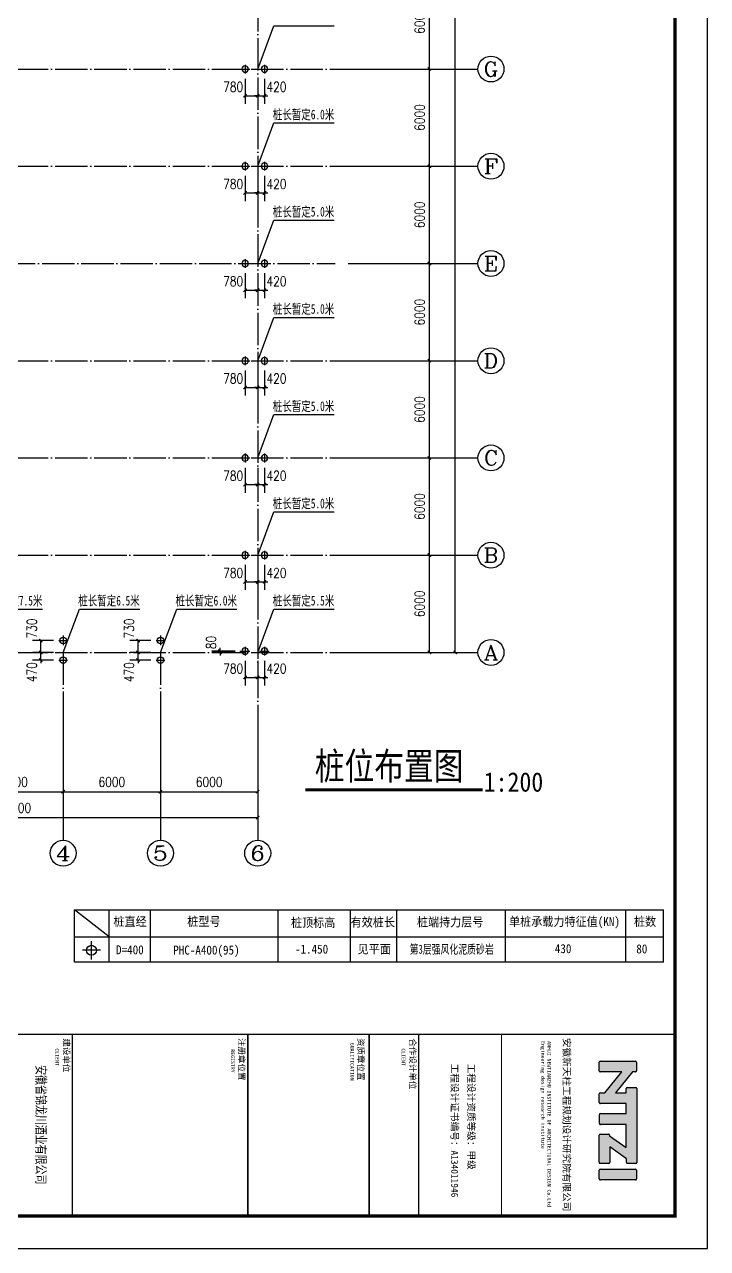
# Model space of a CAD drawing. Extents: x 31695611 to 39053694, y -59225 to 904195.
# Drawn here: x 38358558 to 38400682, y 755595 to 831130 of the extents above; entities that cross this region are included whole.
import ezdxf
from ezdxf.enums import TextEntityAlignment as Align

# ---------------------------------------------------------------- set-up
doc = ezdxf.new("R2010")
doc.units = 0
doc.header["$LTSCALE"] = 1000
doc.header["$MEASUREMENT"] = 0
doc.linetypes.add('ACAD_ISO04W100', pattern=[30.5, 24, -3, 0.5, -3])
doc.linetypes.add('DOTE', pattern=[2.42, 2, -0.2, 0.02, -0.2])
doc.layers.get('0').update_dxf_attribs({"linetype": 'CONTINUOUS'})
doc.layers.get('DEFPOINTS').update_dxf_attribs({"linetype": 'CONTINUOUS'})
for name, color, linetype in [('AXIS', 3, 'CONTINUOUS'), ('AXIS_TEXT', 7, 'CONTINUOUS'), ('DOTE', 1, 'ACAD_ISO04W100'), ('PUB_', 7, 'CONTINUOUS'), ('PUB_DIM', 3, 'CONTINUOUS'), ('PUB_TAB', 7, 'CONTINUOUS'), ('PUB_TEXT', 7, 'CONTINUOUS'), ('PUB_TITLE', 4, 'CONTINUOUS'), ('PUB_WZ', 7, 'CONTINUOUS'), ('中文', 7, 'CONTINUOUS'), ('桩', 6, 'CONTINUOUS')]:
    doc.layers.add(name, color=color, linetype=linetype)
doc.styles.add('-宋体', font='', dxfattribs={"width": 0.8})
doc.styles.add('_TCH_AXIS', font='COMPLEX', dxfattribs={"bigfont": 'GBCBIG'})
doc.styles.add('COMPLEX', font='COMPLEX')
doc.styles.add('DIM_FONT', font='SIMPLEX.shx', dxfattribs={"width": 0.8})
doc.styles.add('STYLE-黑体', font='simhei.ttf')
doc.styles.add('TQ', font='')
doc.styles.get('-宋体').set_extended_font_data('SimSun')
doc.styles.get('TQ').set_extended_font_data('SimSun')
doc.dimstyles.new('DIMN200', dxfattribs={"dimscale": 2, "dimtxt": 300, "dimasz": 100, "dimexe": 250, "dimexo": 300, "dimgap": 150, "dimtad": 1, "dimdec": 0, "dimzin": 0, "dimtxsty": 'DIM_FONT', "dimblk": 'ARCHTICK', "dimcen": 0.09, "dimclrt": 7, "dimazin": 3, "dimtfac": 1, "dimtdec": 0, "dimtix": 1, "dimtmove": 0, "dimatfit": 3, "dimtolj": 1, "dimtzin": 0})

# ---------------------------------------------------------------- blocks, each defined once
blk = doc.blocks.new('TK')
h = blk.add_hatch(color=256)
h.paths.add_polyline_path([(31009895, -54327), (31010541, -54856), (31010541, -54993, 0.414214), (31010573, -55025), (31010836, -55025, 0.414214), (31010868, -54993), (31010868, -54194), (31011182, -54194), (31011182, -54992, 0.414214), (31011214, -55024), (31011484, -55024, 0.414214), (31011516, -54992), (31011516, -54195), (31012229, -54195), (31011867, -54706), (31011845, -54706, 0.414214), (31011813, -54738), (31011813, -55000, 0.414214), (31011845, -55032), (31012685, -55032, 0.414214), (31012717, -55000), (31012717, -54736, 0.414214), (31012685, -54704), (31012205, -54704), (31012579, -54190), (31012686, -54190, 0.414214), (31012718, -54158), (31012718, -53897, 0.414214), (31012686, -53865), (31010407, -53865, 0.414214), (31010375, -53897), (31010375, -54164, 0.414214), (31010407, -54196), (31010538, -54196), (31010538, -54524), (31009893, -53997), (31009893, -53908, 0.41489), (31009861, -53876), (31009593, -53876, 0.414214), (31009561, -53908), (31009561, -54996, 0.414214), (31009593, -55028), (31009863, -55028, 0.414214), (31009895, -54996)])
h.paths.add_polyline_path([(31012899, -54993, 0.414214), (31012931, -55025), (31013198, -55025, 0.414214), (31013230, -54993), (31013230, -53909, 0.414214), (31013198, -53877), (31012931, -53877, 0.414214), (31012899, -53909)])
for p, q in [((31009561, -54996), (31009561, -53908)), ((31009593, -53876), (31009861, -53876)), ((31009893, -53908), (31009893, -53997)), ((31009893, -53997), (31010538, -54524)), ((31010375, -54164), (31010375, -53897)), ((31010407, -53865), (31012686, -53865)), ((31012718, -53897), (31012718, -54158)), ((31012899, -54993), (31012899, -53909)), ((31012931, -53877), (31013198, -53877)), ((31013230, -53909), (31013230, -54993)), ((31010541, -54856), (31009895, -54327)), ((31009895, -54327), (31009895, -54996)), ((31010538, -54196), (31010407, -54196)), ((31010538, -54524), (31010538, -54196)), ((31011182, -54194), (31010868, -54194)), ((31010868, -54194), (31010868, -54993)), ((31011182, -54992), (31011182, -54194)), ((31012229, -54195), (31011516, -54195)), ((31011516, -54195), (31011516, -54992)), ((31011867, -54706), (31012229, -54195)), ((31012579, -54190), (31012205, -54704)), ((31012686, -54190), (31012579, -54190)), ((31011813, -55000), (31011813, -54738)), ((31011845, -54706), (31011867, -54706)), ((31012205, -54704), (31012685, -54704)), ((31012717, -54736), (31012717, -55000)), ((31009863, -55028), (31009593, -55028)), ((31010541, -54993), (31010541, -54856)), ((31010836, -55025), (31010573, -55025)), ((31011484, -55024), (31011214, -55024)), ((31012685, -55032), (31011845, -55032)), ((31013198, -55025), (31012931, -55025))]:
    blk.add_line(p, q)
for centre, start, end in [((31009593, -53908), 90, 180), ((31009861, -53908), 359.8676, 90), ((31010407, -53897), 90, 180), ((31012686, -53897), 0, 90), ((31012931, -53909), 90, 180), ((31013198, -53909), 0, 90), ((31010407, -54164), 180, 270), ((31012686, -54158), 270, 0), ((31011845, -54738), 90, 180), ((31012685, -54736), 0, 90), ((31009593, -54996), 180, 270), ((31009863, -54996), 270, 0), ((31010573, -54993), 180, 270), ((31010836, -54993), 270, 0), ((31011214, -54992), 180, 270), ((31011484, -54992), 270, 0), ((31011845, -55000), 180, 270), ((31012685, -55000), 270, 0), ((31012931, -54993), 180, 270), ((31013198, -54993), 270, 0)]:
    blk.add_arc(centre, 32, start, end)
at = {"layer": 'PUB_TEXT'}
for q in [(31013606, -52688), (31014342, -53218)]:
    blk.add_line((31014342, -52688), q, dxfattribs=at)
at = {"layer": 'PUB_TITLE'}
for p, q in [((31014342, -52688), (31008732, -52688)), ((31008730, -62123), (31014340, -62123))]:
    blk.add_line(p, q, dxfattribs=at)
for points, const_width in [([(31008732, -52688), (31008732, -92688)], 42.5), ([(31008732, -58043), (31014342, -58043)], 25.5), ([(31008732, -60593), (31014342, -60593)], 42.5), ([(31008732, -62123), (31014342, -62123)], 42.5), ([(31008730, -65863), (31014340, -65863)], 42.5), ([(31008732, -71271), (31014342, -71271)], 42.5)]:
    blk.add_lwpolyline(points, dxfattribs=dict(at, const_width=const_width))
at = {"layer": 'PUB_TEXT', "char_height": 212.5, "attachment_point": 1, "style": 'TQ'}
for s, insert in [('安徽新天柱工程规划设计研究院有限公司 ', (31008846, -55925)), ('工程设计资质等级：甲级 ', (31009642, -58869)), ('工程设计证书编号：{\\C0;A134011946} ', (31009642, -59379))]:
    blk.add_mtext(s, dxfattribs=dict(at, insert=insert))
at = {"layer": 'PUB_TEXT', "attachment_point": 1, "style": 'TQ'}
for s, insert, char_height, width in [('ANHUI NEWTIANZHU INSTITUTE OF ARCHITECTURAL DESIGN Co.Ltd\\PEngineering design research institute', (31008945, -56511), 114.75, 5257.35), ('合作设计单位', (31008862, -60683), 187, 1749.26), ('CLIENT', (31009168, -61006), 114.8, 2399.55), ('资质章位置', (31008851, -62285), 187, 2125), ('GUALIFICATION', (31008995, -62587), 114.75, 2680.9), ('注册章位置', (31008851, -65960), 187, 1530), ('REGISTRY', (31009199, -66268), 114.8, 2399.55), ('建设单位', (31008862, -71361), 187, 1111.8), ('CLIENT', (31009168, -71684), 114.8, 2399.55)]:
    blk.add_mtext(s, dxfattribs=dict(at, insert=insert, char_height=char_height, width=width))
blk = doc.blocks.new('ZZ')
at = {"layer": '桩'}
for p, q in [((476740, 125846), (477344, 125846)), ((477053, 125581), (477053, 126117))]:
    blk.add_line(p, q, dxfattribs=at)
blk.add_circle((477053, 125846), 200, dxfattribs=at)
blk = doc.blocks.new('_ARCHTICK')
at = {"color": 0, "linetype": 'BYBLOCK', "const_width": 0.4}
blk.add_lwpolyline([(-0.5, -0.5), (0.5, 0.5)], dxfattribs=at)
blk = doc.blocks.new('*D485')
at = {"layer": 'DEFPOINTS', "color": 0}
for p in [(38372941, 828381), (38373361, 828381), (38373361, 826733)]:
    blk.add_point(p, dxfattribs=at)
at = {"layer": 'PUB_DIM', "color": 0}
for p, q in [((38372941, 827781), (38372941, 826233)), ((38373361, 827781), (38373361, 826233)), ((38372941, 826733), (38372741, 826733)), ((38372941, 826733), (38373361, 826733)), ((38373361, 826733), (38373561, 826733))]:
    blk.add_line(p, q, dxfattribs=at)
at = {"layer": 'PUB_DIM', "color": 0, "xscale": 200, "yscale": 200, "zscale": 200}
for p, rotation in [((38372941, 826733), 6.797020922100216e-05), ((38373361, 826733), 180.0000679702092)]:
    blk.add_blockref('_ARCHTICK', p, dxfattribs=dict(at, rotation=rotation))
at = {"layer": 'PUB_DIM', "color": 7, "insert": (38374101, 827283), "char_height": 600, "attachment_point": 5, "rotation": 0.00007, "style": 'DIM_FONT'}
blk.add_mtext('\\A1;420', dxfattribs=at)
blk = doc.blocks.new('*D486')
at = {"layer": 'DEFPOINTS', "color": 0}
for p in [(38372161, 828381), (38372941, 828381), (38372941, 826733)]:
    blk.add_point(p, dxfattribs=at)
at = {"layer": 'PUB_DIM', "color": 0}
for p, q in [((38372161, 827781), (38372161, 826233)), ((38372941, 827781), (38372941, 826233)), ((38372161, 826733), (38372941, 826733))]:
    blk.add_line(p, q, dxfattribs=at)
at = {"layer": 'PUB_DIM', "color": 0, "xscale": 200, "yscale": 200, "zscale": 200}
for p, rotation in [((38372161, 826733), 180.0000679702012), ((38372941, 826733), 6.797020115589507e-05)]:
    blk.add_blockref('_ARCHTICK', p, dxfattribs=dict(at, rotation=rotation))
at = {"layer": 'PUB_DIM', "color": 7, "insert": (38371421, 827283), "char_height": 600, "attachment_point": 5, "rotation": 0.00007, "style": 'DIM_FONT'}
blk.add_mtext('\\A1;780', dxfattribs=at)
blk = doc.blocks.new('*D489')
at = {"layer": 'DEFPOINTS', "color": 0}
for p in [(38372941, 822381), (38373361, 822381), (38373361, 820733)]:
    blk.add_point(p, dxfattribs=at)
at = {"layer": 'PUB_DIM', "color": 0}
for p, q in [((38372941, 821781), (38372941, 820233)), ((38373361, 821781), (38373361, 820233)), ((38372941, 820733), (38372741, 820733)), ((38372941, 820733), (38373361, 820733)), ((38373361, 820733), (38373561, 820733))]:
    blk.add_line(p, q, dxfattribs=at)
at = {"layer": 'PUB_DIM', "color": 0, "xscale": 200, "yscale": 200, "zscale": 200}
for p, rotation in [((38372941, 820733), 6.797020922100216e-05), ((38373361, 820733), 180.0000679702092)]:
    blk.add_blockref('_ARCHTICK', p, dxfattribs=dict(at, rotation=rotation))
at = {"layer": 'PUB_DIM', "color": 7, "insert": (38374101, 821283), "char_height": 600, "attachment_point": 5, "rotation": 0.00007, "style": 'DIM_FONT'}
blk.add_mtext('\\A1;420', dxfattribs=at)
blk = doc.blocks.new('*D490')
at = {"layer": 'DEFPOINTS', "color": 0}
for p in [(38372161, 822381), (38372941, 822381), (38372941, 820733)]:
    blk.add_point(p, dxfattribs=at)
at = {"layer": 'PUB_DIM', "color": 0}
for p, q in [((38372161, 821781), (38372161, 820233)), ((38372941, 821781), (38372941, 820233)), ((38372161, 820733), (38372941, 820733))]:
    blk.add_line(p, q, dxfattribs=at)
at = {"layer": 'PUB_DIM', "color": 0, "xscale": 200, "yscale": 200, "zscale": 200}
for p, rotation in [((38372161, 820733), 180.0000679702012), ((38372941, 820733), 6.797020115589507e-05)]:
    blk.add_blockref('_ARCHTICK', p, dxfattribs=dict(at, rotation=rotation))
at = {"layer": 'PUB_DIM', "color": 7, "insert": (38371421, 821283), "char_height": 600, "attachment_point": 5, "rotation": 0.00007, "style": 'DIM_FONT'}
blk.add_mtext('\\A1;780', dxfattribs=at)
blk = doc.blocks.new('*D493')
at = {"layer": 'DEFPOINTS', "color": 0}
for p in [(38372941, 816381), (38373361, 816381), (38373361, 814733)]:
    blk.add_point(p, dxfattribs=at)
at = {"layer": 'PUB_DIM', "color": 0}
for p, q in [((38372941, 815781), (38372941, 814233)), ((38373361, 815781), (38373361, 814233)), ((38372941, 814733), (38372741, 814733)), ((38372941, 814733), (38373361, 814733)), ((38373361, 814733), (38373561, 814733))]:
    blk.add_line(p, q, dxfattribs=at)
at = {"layer": 'PUB_DIM', "color": 0, "xscale": 200, "yscale": 200, "zscale": 200}
for p, rotation in [((38372941, 814733), 6.797020922100216e-05), ((38373361, 814733), 180.0000679702092)]:
    blk.add_blockref('_ARCHTICK', p, dxfattribs=dict(at, rotation=rotation))
at = {"layer": 'PUB_DIM', "color": 7, "insert": (38374101, 815283), "char_height": 600, "attachment_point": 5, "rotation": 0.00007, "style": 'DIM_FONT'}
blk.add_mtext('\\A1;420', dxfattribs=at)
blk = doc.blocks.new('*D494')
at = {"layer": 'DEFPOINTS', "color": 0}
for p in [(38372161, 816381), (38372941, 816381), (38372941, 814733)]:
    blk.add_point(p, dxfattribs=at)
at = {"layer": 'PUB_DIM', "color": 0}
for p, q in [((38372161, 815781), (38372161, 814233)), ((38372941, 815781), (38372941, 814233)), ((38372161, 814733), (38372941, 814733))]:
    blk.add_line(p, q, dxfattribs=at)
at = {"layer": 'PUB_DIM', "color": 0, "xscale": 200, "yscale": 200, "zscale": 200}
for p, rotation in [((38372161, 814733), 180.0000679702012), ((38372941, 814733), 6.797020115589507e-05)]:
    blk.add_blockref('_ARCHTICK', p, dxfattribs=dict(at, rotation=rotation))
at = {"layer": 'PUB_DIM', "color": 7, "insert": (38371421, 815283), "char_height": 600, "attachment_point": 5, "rotation": 0.00007, "style": 'DIM_FONT'}
blk.add_mtext('\\A1;780', dxfattribs=at)
blk = doc.blocks.new('*D497')
at = {"layer": 'DEFPOINTS', "color": 0}
for p in [(38372941, 810381), (38373361, 810381), (38373361, 808733)]:
    blk.add_point(p, dxfattribs=at)
at = {"layer": 'PUB_DIM', "color": 0}
for p, q in [((38372941, 809781), (38372941, 808233)), ((38373361, 809781), (38373361, 808233)), ((38372941, 808733), (38372741, 808733)), ((38372941, 808733), (38373361, 808733)), ((38373361, 808733), (38373561, 808733))]:
    blk.add_line(p, q, dxfattribs=at)
at = {"layer": 'PUB_DIM', "color": 0, "xscale": 200, "yscale": 200, "zscale": 200}
for p, rotation in [((38372941, 808733), 6.797020922100216e-05), ((38373361, 808733), 180.0000679702092)]:
    blk.add_blockref('_ARCHTICK', p, dxfattribs=dict(at, rotation=rotation))
at = {"layer": 'PUB_DIM', "color": 7, "insert": (38374101, 809283), "char_height": 600, "attachment_point": 5, "rotation": 0.00007, "style": 'DIM_FONT'}
blk.add_mtext('\\A1;420', dxfattribs=at)
blk = doc.blocks.new('*D498')
at = {"layer": 'DEFPOINTS', "color": 0}
for p in [(38372161, 810381), (38372941, 810381), (38372941, 808733)]:
    blk.add_point(p, dxfattribs=at)
at = {"layer": 'PUB_DIM', "color": 0}
for p, q in [((38372161, 809781), (38372161, 808233)), ((38372941, 809781), (38372941, 808233)), ((38372161, 808733), (38372941, 808733))]:
    blk.add_line(p, q, dxfattribs=at)
at = {"layer": 'PUB_DIM', "color": 0, "xscale": 200, "yscale": 200, "zscale": 200}
for p, rotation in [((38372161, 808733), 180.0000679702012), ((38372941, 808733), 6.797020115589507e-05)]:
    blk.add_blockref('_ARCHTICK', p, dxfattribs=dict(at, rotation=rotation))
at = {"layer": 'PUB_DIM', "color": 7, "insert": (38371421, 809283), "char_height": 600, "attachment_point": 5, "rotation": 0.00007, "style": 'DIM_FONT'}
blk.add_mtext('\\A1;780', dxfattribs=at)
blk = doc.blocks.new('*D501')
at = {"layer": 'DEFPOINTS', "color": 0}
for p in [(38372941, 804381), (38373361, 804381), (38373361, 802733)]:
    blk.add_point(p, dxfattribs=at)
at = {"layer": 'PUB_DIM', "color": 0}
for p, q in [((38372941, 803781), (38372941, 802233)), ((38373361, 803781), (38373361, 802233)), ((38372941, 802733), (38372741, 802733)), ((38372941, 802733), (38373361, 802733)), ((38373361, 802733), (38373561, 802733))]:
    blk.add_line(p, q, dxfattribs=at)
at = {"layer": 'PUB_DIM', "color": 0, "xscale": 200, "yscale": 200, "zscale": 200}
for p, rotation in [((38372941, 802733), 6.797020922100216e-05), ((38373361, 802733), 180.0000679702092)]:
    blk.add_blockref('_ARCHTICK', p, dxfattribs=dict(at, rotation=rotation))
at = {"layer": 'PUB_DIM', "color": 7, "insert": (38374101, 803283), "char_height": 600, "attachment_point": 5, "rotation": 0.00007, "style": 'DIM_FONT'}
blk.add_mtext('\\A1;420', dxfattribs=at)
blk = doc.blocks.new('*D502')
at = {"layer": 'DEFPOINTS', "color": 0}
for p in [(38372161, 804381), (38372941, 804381), (38372941, 802733)]:
    blk.add_point(p, dxfattribs=at)
at = {"layer": 'PUB_DIM', "color": 0}
for p, q in [((38372161, 803781), (38372161, 802233)), ((38372941, 803781), (38372941, 802233)), ((38372161, 802733), (38372941, 802733))]:
    blk.add_line(p, q, dxfattribs=at)
at = {"layer": 'PUB_DIM', "color": 0, "xscale": 200, "yscale": 200, "zscale": 200}
for p, rotation in [((38372161, 802733), 180.0000679702012), ((38372941, 802733), 6.797020115589507e-05)]:
    blk.add_blockref('_ARCHTICK', p, dxfattribs=dict(at, rotation=rotation))
at = {"layer": 'PUB_DIM', "color": 7, "insert": (38371421, 803283), "char_height": 600, "attachment_point": 5, "rotation": 0.00007, "style": 'DIM_FONT'}
blk.add_mtext('\\A1;780', dxfattribs=at)
blk = doc.blocks.new('*D505')
at = {"layer": 'DEFPOINTS', "color": 0}
for p in [(38372941, 798381), (38373361, 798381), (38373361, 796733)]:
    blk.add_point(p, dxfattribs=at)
at = {"layer": 'PUB_DIM', "color": 0}
for p, q in [((38372941, 797781), (38372941, 796233)), ((38373361, 797781), (38373361, 796233)), ((38372941, 796733), (38372741, 796733)), ((38372941, 796733), (38373361, 796733)), ((38373361, 796733), (38373561, 796733))]:
    blk.add_line(p, q, dxfattribs=at)
at = {"layer": 'PUB_DIM', "color": 0, "xscale": 200, "yscale": 200, "zscale": 200}
for p, rotation in [((38372941, 796733), 6.797020922100216e-05), ((38373361, 796733), 180.0000679702092)]:
    blk.add_blockref('_ARCHTICK', p, dxfattribs=dict(at, rotation=rotation))
at = {"layer": 'PUB_DIM', "color": 7, "insert": (38374101, 797283), "char_height": 600, "attachment_point": 5, "rotation": 0.00007, "style": 'DIM_FONT'}
blk.add_mtext('\\A1;420', dxfattribs=at)
blk = doc.blocks.new('*D506')
at = {"layer": 'DEFPOINTS', "color": 0}
for p in [(38372161, 798381), (38372941, 798381), (38372941, 796733)]:
    blk.add_point(p, dxfattribs=at)
at = {"layer": 'PUB_DIM', "color": 0}
for p, q in [((38372161, 797781), (38372161, 796233)), ((38372941, 797781), (38372941, 796233)), ((38372161, 796733), (38372941, 796733))]:
    blk.add_line(p, q, dxfattribs=at)
at = {"layer": 'PUB_DIM', "color": 0, "xscale": 200, "yscale": 200, "zscale": 200}
for p, rotation in [((38372161, 796733), 180.0000679702012), ((38372941, 796733), 6.797020115589507e-05)]:
    blk.add_blockref('_ARCHTICK', p, dxfattribs=dict(at, rotation=rotation))
at = {"layer": 'PUB_DIM', "color": 7, "insert": (38371421, 797283), "char_height": 600, "attachment_point": 5, "rotation": 0.00007, "style": 'DIM_FONT'}
blk.add_mtext('\\A1;780', dxfattribs=at)
blk = doc.blocks.new('*D511')
at = {"layer": 'DEFPOINTS', "color": 0}
for p in [(38365561, 792381), (38366941, 792381), (38366941, 791911)]:
    blk.add_point(p, dxfattribs=at)
at = {"layer": 'PUB_DIM', "color": 0}
for p, q in [((38366341, 792381), (38365061, 792381)), ((38365561, 792381), (38365561, 792581)), ((38365561, 791911), (38365561, 792381)), ((38366341, 791911), (38365061, 791911)), ((38365561, 791911), (38365561, 791711))]:
    blk.add_line(p, q, dxfattribs=at)
at = {"layer": 'PUB_DIM', "color": 0, "xscale": 200, "yscale": 200, "zscale": 200}
for p, rotation in [((38365561, 792381), 270), ((38365561, 791911), 90)]:
    blk.add_blockref('_ARCHTICK', p, dxfattribs=dict(at, rotation=rotation))
at = {"layer": 'PUB_DIM', "color": 7, "insert": (38365011, 791171), "char_height": 600, "attachment_point": 5, "rotation": 90, "style": 'DIM_FONT'}
blk.add_mtext('\\A1;470', dxfattribs=at)
blk = doc.blocks.new('*D512')
at = {"layer": 'DEFPOINTS', "color": 0}
for p in [(38365561, 793111), (38366941, 793111), (38366941, 792381)]:
    blk.add_point(p, dxfattribs=at)
at = {"layer": 'PUB_DIM', "color": 0}
for p, q in [((38366341, 793111), (38365061, 793111)), ((38366341, 792381), (38365061, 792381)), ((38365561, 792381), (38365561, 793111))]:
    blk.add_line(p, q, dxfattribs=at)
at = {"layer": 'PUB_DIM', "color": 0, "xscale": 200, "yscale": 200, "zscale": 200}
for p, rotation in [((38365561, 793111), 90), ((38365561, 792381), 270)]:
    blk.add_blockref('_ARCHTICK', p, dxfattribs=dict(at, rotation=rotation))
at = {"layer": 'PUB_DIM', "color": 7, "insert": (38365011, 793851), "char_height": 600, "attachment_point": 5, "rotation": 90, "style": 'DIM_FONT'}
blk.add_mtext('\\A1;730', dxfattribs=at)
blk = doc.blocks.new('*D515')
at = {"layer": 'DEFPOINTS', "color": 0}
for p in [(38359561, 792381), (38360941, 792381), (38360941, 791911)]:
    blk.add_point(p, dxfattribs=at)
at = {"layer": 'PUB_DIM', "color": 0}
for p, q in [((38360341, 792381), (38359061, 792381)), ((38359561, 792381), (38359561, 792581)), ((38359561, 791911), (38359561, 792381)), ((38360341, 791911), (38359061, 791911)), ((38359561, 791911), (38359561, 791711))]:
    blk.add_line(p, q, dxfattribs=at)
at = {"layer": 'PUB_DIM', "color": 0, "xscale": 200, "yscale": 200, "zscale": 200}
for p, rotation in [((38359561, 792381), 270), ((38359561, 791911), 90)]:
    blk.add_blockref('_ARCHTICK', p, dxfattribs=dict(at, rotation=rotation))
at = {"layer": 'PUB_DIM', "color": 7, "insert": (38359011, 791171), "char_height": 600, "attachment_point": 5, "rotation": 90, "style": 'DIM_FONT'}
blk.add_mtext('\\A1;470', dxfattribs=at)
blk = doc.blocks.new('*D516')
at = {"layer": 'DEFPOINTS', "color": 0}
for p in [(38359561, 793111), (38360941, 793111), (38360941, 792381)]:
    blk.add_point(p, dxfattribs=at)
at = {"layer": 'PUB_DIM', "color": 0}
for p, q in [((38360341, 793111), (38359061, 793111)), ((38360341, 792381), (38359061, 792381)), ((38359561, 792381), (38359561, 793111))]:
    blk.add_line(p, q, dxfattribs=at)
at = {"layer": 'PUB_DIM', "color": 0, "xscale": 200, "yscale": 200, "zscale": 200}
for p, rotation in [((38359561, 793111), 90), ((38359561, 792381), 270)]:
    blk.add_blockref('_ARCHTICK', p, dxfattribs=dict(at, rotation=rotation))
at = {"layer": 'PUB_DIM', "color": 7, "insert": (38359011, 793851), "char_height": 600, "attachment_point": 5, "rotation": 90, "style": 'DIM_FONT'}
blk.add_mtext('\\A1;730', dxfattribs=at)
blk = doc.blocks.new('*D529')
at = {"layer": 'DEFPOINTS', "color": 0}
for p in [(38370616, 792461), (38372161, 792461), (38372161, 792381)]:
    blk.add_point(p, dxfattribs=at)
at = {"layer": 'PUB_DIM', "color": 0}
for p, q in [((38371561, 792461), (38370116, 792461)), ((38371561, 792381), (38370116, 792381)), ((38370616, 792461), (38370616, 792661)), ((38370616, 792381), (38370616, 792461)), ((38370616, 792381), (38370616, 792181))]:
    blk.add_line(p, q, dxfattribs=at)
at = {"layer": 'PUB_DIM', "color": 0, "xscale": 200, "yscale": 200, "zscale": 200}
for p, rotation in [((38370616, 792461), 269.9998904596536), ((38370616, 792381), 89.9998904596536)]:
    blk.add_blockref('_ARCHTICK', p, dxfattribs=dict(at, rotation=rotation))
at = {"layer": 'PUB_DIM', "color": 7, "insert": (38370066, 793001), "char_height": 600, "attachment_point": 5, "rotation": 89.99989, "style": 'DIM_FONT'}
blk.add_mtext('\\A1;80', dxfattribs=at)
blk = doc.blocks.new('*D530')
at = {"layer": 'DEFPOINTS', "color": 0}
for p in [(38372941, 792461), (38373361, 792461), (38373361, 790836)]:
    blk.add_point(p, dxfattribs=at)
at = {"layer": 'PUB_DIM', "color": 0}
for p, q in [((38372941, 791861), (38372941, 790336)), ((38373361, 791861), (38373361, 790336)), ((38372941, 790836), (38372741, 790836)), ((38372941, 790836), (38373361, 790836)), ((38373361, 790836), (38373561, 790836))]:
    blk.add_line(p, q, dxfattribs=at)
at = {"layer": 'PUB_DIM', "color": 0, "xscale": 200, "yscale": 200, "zscale": 200}
blk.add_blockref('_ARCHTICK', (38372941, 790836), dxfattribs=at)
at = {"layer": 'PUB_DIM', "color": 0, "xscale": 200, "yscale": 200, "zscale": 200, "rotation": 180}
blk.add_blockref('_ARCHTICK', (38373361, 790836), dxfattribs=at)
at = {"layer": 'PUB_DIM', "color": 7, "insert": (38374101, 791386), "char_height": 600, "attachment_point": 5, "style": 'DIM_FONT'}
blk.add_mtext('\\A1;420', dxfattribs=at)
blk = doc.blocks.new('*D531')
at = {"layer": 'DEFPOINTS', "color": 0}
for p in [(38372161, 792461), (38372941, 792461), (38372941, 790836)]:
    blk.add_point(p, dxfattribs=at)
at = {"layer": 'PUB_DIM', "color": 0}
for p, q in [((38372161, 791861), (38372161, 790336)), ((38372941, 791861), (38372941, 790336)), ((38372161, 790836), (38372941, 790836))]:
    blk.add_line(p, q, dxfattribs=at)
at = {"layer": 'PUB_DIM', "color": 0, "xscale": 200, "yscale": 200, "zscale": 200, "rotation": 180}
blk.add_blockref('_ARCHTICK', (38372161, 790836), dxfattribs=at)
at = {"layer": 'PUB_DIM', "color": 0, "xscale": 200, "yscale": 200, "zscale": 200}
blk.add_blockref('_ARCHTICK', (38372941, 790836), dxfattribs=at)
at = {"layer": 'PUB_DIM', "color": 7, "insert": (38371421, 791386), "char_height": 600, "attachment_point": 5, "style": 'DIM_FONT'}
blk.add_mtext('\\A1;780', dxfattribs=at)
blk = doc.blocks.new('*D537')
at = {"layer": 'AXIS', "color": 0}
for p, q in [((38379127, 798381), (38384027, 798381)), ((38383527, 792381), (38383527, 798381)), ((38379127, 792381), (38384027, 792381))]:
    blk.add_line(p, q, dxfattribs=at)
at = {"layer": 'DEFPOINTS', "color": 0}
for p in [(38378527, 798381), (38383527, 798381), (38378527, 792381)]:
    blk.add_point(p, dxfattribs=at)
at = {"layer": 'AXIS', "color": 0, "xscale": 200, "yscale": 200, "zscale": 200}
for p, rotation in [((38383527, 798381), 89.99989046034315), ((38383527, 792381), 269.9998904603431)]:
    blk.add_blockref('_ARCHTICK', p, dxfattribs=dict(at, rotation=rotation))
at = {"layer": 'AXIS', "color": 7, "insert": (38382927, 795381), "char_height": 600, "attachment_point": 5, "rotation": 89.99989, "style": 'DIM_FONT'}
blk.add_mtext('\\A1;6000', dxfattribs=at)
blk = doc.blocks.new('*D538')
at = {"layer": 'AXIS', "color": 0}
for p, q in [((38379127, 804381), (38384027, 804381)), ((38383527, 798381), (38383527, 804381)), ((38379127, 798381), (38384027, 798381))]:
    blk.add_line(p, q, dxfattribs=at)
at = {"layer": 'DEFPOINTS', "color": 0}
for p in [(38378527, 804381), (38383527, 804381), (38378527, 798381)]:
    blk.add_point(p, dxfattribs=at)
at = {"layer": 'AXIS', "color": 0, "xscale": 200, "yscale": 200, "zscale": 200}
for p, rotation in [((38383527, 804381), 89.9998904604143), ((38383527, 798381), 269.9998904604143)]:
    blk.add_blockref('_ARCHTICK', p, dxfattribs=dict(at, rotation=rotation))
at = {"layer": 'AXIS', "color": 7, "insert": (38382927, 801381), "char_height": 600, "attachment_point": 5, "rotation": 89.99989, "style": 'DIM_FONT'}
blk.add_mtext('\\A1;6000', dxfattribs=at)
blk = doc.blocks.new('*D539')
at = {"layer": 'AXIS', "color": 0}
for p, q in [((38379127, 810381), (38384027, 810381)), ((38383527, 804381), (38383527, 810381)), ((38379127, 804381), (38384027, 804381))]:
    blk.add_line(p, q, dxfattribs=at)
at = {"layer": 'DEFPOINTS', "color": 0}
for p in [(38378527, 810381), (38383527, 810381), (38378527, 804381)]:
    blk.add_point(p, dxfattribs=at)
at = {"layer": 'AXIS', "color": 0, "xscale": 200, "yscale": 200, "zscale": 200}
for p, rotation in [((38383527, 810381), 89.99989046034315), ((38383527, 804381), 269.9998904603431)]:
    blk.add_blockref('_ARCHTICK', p, dxfattribs=dict(at, rotation=rotation))
at = {"layer": 'AXIS', "color": 7, "insert": (38382927, 807381), "char_height": 600, "attachment_point": 5, "rotation": 89.99989, "style": 'DIM_FONT'}
blk.add_mtext('\\A1;6000', dxfattribs=at)
blk = doc.blocks.new('*D540')
at = {"layer": 'AXIS', "color": 0}
for p, q in [((38379127, 816381), (38384027, 816381)), ((38383527, 810381), (38383527, 816381)), ((38379127, 810381), (38384027, 810381))]:
    blk.add_line(p, q, dxfattribs=at)
at = {"layer": 'DEFPOINTS', "color": 0}
for p in [(38378527, 816381), (38383527, 816381), (38378527, 810381)]:
    blk.add_point(p, dxfattribs=at)
at = {"layer": 'AXIS', "color": 0, "xscale": 200, "yscale": 200, "zscale": 200}
for p, rotation in [((38383527, 816381), 89.99989046034315), ((38383527, 810381), 269.9998904603431)]:
    blk.add_blockref('_ARCHTICK', p, dxfattribs=dict(at, rotation=rotation))
at = {"layer": 'AXIS', "color": 7, "insert": (38382927, 813381), "char_height": 600, "attachment_point": 5, "rotation": 89.99989, "style": 'DIM_FONT'}
blk.add_mtext('\\A1;6000', dxfattribs=at)
blk = doc.blocks.new('*D541')
at = {"layer": 'AXIS', "color": 0}
for p, q in [((38379127, 822381), (38384027, 822381)), ((38383527, 816381), (38383527, 822381)), ((38379127, 816381), (38384027, 816381))]:
    blk.add_line(p, q, dxfattribs=at)
at = {"layer": 'DEFPOINTS', "color": 0}
for p in [(38378527, 822381), (38383527, 822381), (38378527, 816381)]:
    blk.add_point(p, dxfattribs=at)
at = {"layer": 'AXIS', "color": 0, "xscale": 200, "yscale": 200, "zscale": 200}
for p, rotation in [((38383527, 822381), 89.9998904604143), ((38383527, 816381), 269.9998904604143)]:
    blk.add_blockref('_ARCHTICK', p, dxfattribs=dict(at, rotation=rotation))
at = {"layer": 'AXIS', "color": 7, "insert": (38382927, 819381), "char_height": 600, "attachment_point": 5, "rotation": 89.99989, "style": 'DIM_FONT'}
blk.add_mtext('\\A1;6000', dxfattribs=at)
blk = doc.blocks.new('*D542')
at = {"layer": 'AXIS', "color": 0}
for p, q in [((38379127, 828381), (38384027, 828381)), ((38383527, 822381), (38383527, 828381)), ((38379127, 822381), (38384027, 822381))]:
    blk.add_line(p, q, dxfattribs=at)
at = {"layer": 'DEFPOINTS', "color": 0}
for p in [(38378527, 828381), (38383527, 828381), (38378527, 822381)]:
    blk.add_point(p, dxfattribs=at)
at = {"layer": 'AXIS', "color": 0, "xscale": 200, "yscale": 200, "zscale": 200}
for p, rotation in [((38383527, 828381), 89.99989046034315), ((38383527, 822381), 269.9998904603431)]:
    blk.add_blockref('_ARCHTICK', p, dxfattribs=dict(at, rotation=rotation))
at = {"layer": 'AXIS', "color": 7, "insert": (38382927, 825381), "char_height": 600, "attachment_point": 5, "rotation": 89.99989, "style": 'DIM_FONT'}
blk.add_mtext('\\A1;6000', dxfattribs=at)
blk = doc.blocks.new('*D543')
at = {"layer": 'AXIS', "color": 0}
for p, q in [((38379127, 834381), (38384027, 834381)), ((38383527, 828381), (38383527, 834381)), ((38379127, 828381), (38384027, 828381))]:
    blk.add_line(p, q, dxfattribs=at)
at = {"layer": 'DEFPOINTS', "color": 0}
for p in [(38378527, 834381), (38383527, 834381), (38378527, 828381)]:
    blk.add_point(p, dxfattribs=at)
at = {"layer": 'AXIS', "color": 0, "xscale": 200, "yscale": 200, "zscale": 200}
for p, rotation in [((38383527, 834381), 89.99989046034315), ((38383527, 828381), 269.9998904603431)]:
    blk.add_blockref('_ARCHTICK', p, dxfattribs=dict(at, rotation=rotation))
at = {"layer": 'AXIS', "color": 7, "insert": (38382927, 831381), "char_height": 600, "attachment_point": 5, "rotation": 89.99989, "style": 'DIM_FONT'}
blk.add_mtext('\\A1;6000', dxfattribs=at)
blk = doc.blocks.new('*D552')
at = {"layer": 'AXIS', "color": 0}
for p, q in [((38379127, 882381), (38385627, 882381)), ((38385127, 792381), (38385127, 882381)), ((38379127, 792381), (38385627, 792381))]:
    blk.add_line(p, q, dxfattribs=at)
at = {"layer": 'DEFPOINTS', "color": 0}
for p in [(38378527, 882381), (38385127, 882381), (38378527, 792381)]:
    blk.add_point(p, dxfattribs=at)
at = {"layer": 'AXIS', "color": 0, "xscale": 200, "yscale": 200, "zscale": 200}
for p, rotation in [((38385127, 882381), 89.99989046036686), ((38385127, 792381), 269.9998904603668)]:
    blk.add_blockref('_ARCHTICK', p, dxfattribs=dict(at, rotation=rotation))
at = {"layer": 'AXIS', "color": 7, "insert": (38384527, 837381), "char_height": 600, "attachment_point": 5, "rotation": 89.99989, "style": 'DIM_FONT'}
blk.add_mtext('\\A1;90000', dxfattribs=at)
blk = doc.blocks.new('*D571')
at = {"layer": 'AXIS', "color": 0}
for p, q in [((38354941, 788187), (38354941, 783287)), ((38360941, 788187), (38360941, 783287)), ((38354941, 783787), (38360941, 783787))]:
    blk.add_line(p, q, dxfattribs=at)
at = {"layer": 'DEFPOINTS', "color": 0}
for p in [(38354941, 788787), (38360941, 788787), (38360941, 783787)]:
    blk.add_point(p, dxfattribs=at)
at = {"layer": 'AXIS', "color": 0, "xscale": 200, "yscale": 200, "zscale": 200, "rotation": 180}
blk.add_blockref('_ARCHTICK', (38354941, 783787), dxfattribs=at)
at = {"layer": 'AXIS', "color": 0, "xscale": 200, "yscale": 200, "zscale": 200}
blk.add_blockref('_ARCHTICK', (38360941, 783787), dxfattribs=at)
at = {"layer": 'AXIS', "color": 7, "insert": (38357941, 784387), "char_height": 600, "attachment_point": 5, "style": 'DIM_FONT'}
blk.add_mtext('\\A1;6000', dxfattribs=at)
blk = doc.blocks.new('*D572')
at = {"layer": 'AXIS', "color": 0}
for p, q in [((38360941, 788187), (38360941, 783287)), ((38366941, 788187), (38366941, 783287)), ((38360941, 783787), (38366941, 783787))]:
    blk.add_line(p, q, dxfattribs=at)
at = {"layer": 'DEFPOINTS', "color": 0}
for p in [(38360941, 788787), (38366941, 788787), (38366941, 783787)]:
    blk.add_point(p, dxfattribs=at)
at = {"layer": 'AXIS', "color": 0, "xscale": 200, "yscale": 200, "zscale": 200, "rotation": 180}
blk.add_blockref('_ARCHTICK', (38360941, 783787), dxfattribs=at)
at = {"layer": 'AXIS', "color": 0, "xscale": 200, "yscale": 200, "zscale": 200}
blk.add_blockref('_ARCHTICK', (38366941, 783787), dxfattribs=at)
at = {"layer": 'AXIS', "color": 7, "insert": (38363941, 784387), "char_height": 600, "attachment_point": 5, "style": 'DIM_FONT'}
blk.add_mtext('\\A1;6000', dxfattribs=at)
blk = doc.blocks.new('*D573')
at = {"layer": 'AXIS', "color": 0}
for p, q in [((38366941, 788187), (38366941, 783287)), ((38372941, 788187), (38372941, 783287)), ((38366941, 783787), (38372941, 783787))]:
    blk.add_line(p, q, dxfattribs=at)
at = {"layer": 'DEFPOINTS', "color": 0}
for p in [(38366941, 788787), (38372941, 788787), (38372941, 783787)]:
    blk.add_point(p, dxfattribs=at)
at = {"layer": 'AXIS', "color": 0, "xscale": 200, "yscale": 200, "zscale": 200, "rotation": 180}
blk.add_blockref('_ARCHTICK', (38366941, 783787), dxfattribs=at)
at = {"layer": 'AXIS', "color": 0, "xscale": 200, "yscale": 200, "zscale": 200}
blk.add_blockref('_ARCHTICK', (38372941, 783787), dxfattribs=at)
at = {"layer": 'AXIS', "color": 7, "insert": (38369941, 784387), "char_height": 600, "attachment_point": 5, "style": 'DIM_FONT'}
blk.add_mtext('\\A1;6000', dxfattribs=at)
blk = doc.blocks.new('*D574')
at = {"layer": 'AXIS', "color": 0}
for p, q in [((38342941, 788187), (38342941, 781687)), ((38372941, 788187), (38372941, 781687)), ((38342941, 782187), (38372941, 782187))]:
    blk.add_line(p, q, dxfattribs=at)
at = {"layer": 'DEFPOINTS', "color": 0}
for p in [(38342941, 788787), (38372941, 788787), (38372941, 782187)]:
    blk.add_point(p, dxfattribs=at)
at = {"layer": 'AXIS', "color": 0, "xscale": 200, "yscale": 200, "zscale": 200, "rotation": 180}
blk.add_blockref('_ARCHTICK', (38342941, 782187), dxfattribs=at)
at = {"layer": 'AXIS', "color": 0, "xscale": 200, "yscale": 200, "zscale": 200}
blk.add_blockref('_ARCHTICK', (38372941, 782187), dxfattribs=at)
at = {"layer": 'AXIS', "color": 7, "insert": (38357941, 782787), "char_height": 600, "attachment_point": 5, "style": 'DIM_FONT'}
blk.add_mtext('\\A1;30000', dxfattribs=at)
blk = doc.blocks.new('_AXISO')
blk.add_circle((0, 0), 0.5)
at = {"layer": 'AXIS_TEXT', "style": 'COMPLEX', "width": 1.041667}
blk.add_attdef('A', text='', height=0.56, dxfattribs=at).set_placement((-0.25, -0.28), (0.25, -0.28), align=Align.FIT)

msp = doc.modelspace()

# ---------------------------------------------------------------- linework, layer by layer
for p, q in [((38372940.9, 828380.7), (38373945.8, 831052.2, 0)), ((38373945.8, 831052.2, 0), (38377663.7, 831052.2, 0)), ((38372940.9, 822380.7), (38373945.8, 825052.2, 0)), ((38373945.8, 825052.2, 0), (38377663.7, 825052.2, 0)), ((38372940.9, 816380.7), (38373945.8, 819052.2, 0)), ((38373945.8, 819052.2, 0), (38377663.7, 819052.2, 0)), ((38372940.9, 810380.7), (38373945.8, 813052.2, 0)), ((38373945.8, 813052.2, 0), (38377663.7, 813052.2, 0)), ((38372940.9, 804380.7), (38373945.8, 807052.2, 0)), ((38373945.8, 807052.2, 0), (38377663.7, 807052.2, 0)), ((38372940.9, 798380.7), (38373945.8, 801052.2, 0)), ((38373945.8, 801052.2, 0), (38377663.7, 801052.2, 0)), ((38355945.8, 795052.3, 0), (38359663.7, 795052.3, 0)), ((38360940.9, 792380.7), (38361945.8, 795052.3, 0)), ((38361945.8, 795052.3, 0), (38365663.7, 795052.3, 0)), ((38366940.9, 792380.7), (38367945.8, 795052.3, 0)), ((38367945.8, 795052.3, 0), (38371663.7, 795052.3, 0)), ((38372940.9, 792380.7), (38373945.8, 795052.2, 0)), ((38373945.8, 795052.2, 0), (38377663.7, 795052.2, 0)), ((38363776.8, 774825.2), (38361632.8, 776497.3)), ((38361632.8, 773262.3), (38361632.8, 776497.3)), ((38361632.8, 776497.3), (38397969.2, 776497.3)), ((38363776.8, 773262.3), (38363776.8, 776497.3)), ((38366330.8, 773262.3), (38366330.8, 776497.3)), ((38374208.7, 773262.3), (38374208.7, 776497.3)), ((38378668.6, 773262.3), (38378668.6, 776497.3)), ((38381524.3, 773262.3), (38381524.3, 776497.3)), ((38388230.1, 773262.3), (38388230.1, 776497.3)), ((38395645.1, 773262.3), (38395645.1, 776497.3)), ((38397969.2, 773262.3), (38397969.2, 776497.3)), ((38361632.8, 774825.2), (38397969.2, 774825.2)), ((38397969.2, 773262.3), (38361632.8, 773262.3))]:
    msp.add_line(p, q)
at = {"layer": 'AXIS'}
for p, q in [((38378526.7, 828380.7), (38386526.7, 828380.7)), ((38378526.7, 822380.7), (38386526.7, 822380.7)), ((38378526.7, 816380.7), (38386526.7, 816380.7)), ((38378526.6, 810380.7), (38386526.6, 810380.7)), ((38378526.6, 804380.7), (38386526.6, 804380.7)), ((38378526.6, 798380.7), (38386526.6, 798380.7)), ((38378526.6, 792380.7), (38386526.6, 792380.7)), ((38360940.9, 788786.8), (38360940.9, 780786.8)), ((38366940.9, 788786.8), (38366940.9, 780786.8)), ((38372940.9, 788786.8), (38372940.9, 780786.8))]:
    msp.add_line(p, q, dxfattribs=at)
at = {"layer": 'DOTE', "linetype": 'DOTE'}
for p, q in [((38372940.9, 888364.3), (38372940.9, 788786.8)), ((38338661.4, 828380.7), (38378526.7, 828380.7)), ((38338661.4, 822380.7), (38378526.7, 822380.7)), ((38337861.4, 816380.7), (38377726.7, 816380.7)), ((38338661.4, 810380.7), (38378526.6, 810380.7)), ((38338661.4, 804380.7), (38378526.6, 804380.7)), ((38338661.3, 798380.7), (38378526.6, 798380.7)), ((38338661.3, 792380.7), (38378526.6, 792380.7)), ((38360940.9, 792380.7), (38360940.9, 788786.8)), ((38366940.9, 792380.7), (38366940.9, 788786.8))]:
    msp.add_line(p, q, dxfattribs=at)
at = {"layer": 'PUB_', "const_width": 192}
msp.add_lwpolyline([(38375870.3, 783899.8), (38386822.2, 783899.8)], dxfattribs=at)
at = {"layer": 'PUB_TITLE'}
msp.add_lwpolyline([(38316681.7, 755595.5), (38400681.7, 755595.5), (38400681.7, 904195.5), (38316681.7, 904195.5)], close=True, dxfattribs=at)
at = {"layer": 'PUB_TITLE', "const_width": 200}
msp.add_lwpolyline([(38318681.7, 757595.5), (38398681.7, 757595.5), (38398681.7, 899195.5), (38318681.7, 899195.5)], close=True, dxfattribs=at)
at = {"layer": '桩', "linetype": 'DOTE'}
for p, q in [((38362684.6, 773440.5), (38362684.6, 774555.2)), ((38363242, 773997.8), (38362127.2, 773997.8))]:
    msp.add_line(p, q, dxfattribs=at)
at = {"layer": '桩'}
msp.add_circle((38362684.6, 773997.8), 309.7, dxfattribs=at)

# ---------------------------------------------------------------- block references
at = {"xscale": -1, "rotation": 180}
for p in [(37895108.4, 954226.3), (37896308.4, 954226.3), (37895108.4, 948226.3), (37896308.4, 948226.3), (37895108.4, 942226.3), (37896308.4, 942226.3), (37895108.4, 936226.3), (37896308.4, 936226.3), (37895108.4, 930226.3), (37896308.4, 930226.3), (37895108.4, 924226.3), (37896308.4, 924226.3), (37895108.4, 918306.2), (37896308.4, 918306.2)]:
    msp.add_blockref('ZZ', p, dxfattribs=at)
at = {"rotation": 270}
for p in [(38235095.3, 1270163.2), (38241095.3, 1270163.2), (38235095.3, 1268963.2), (38241095.3, 1268963.2)]:
    msp.add_blockref('ZZ', p, dxfattribs=at)
at = {"xscale": 2, "yscale": 2, "zscale": 2, "rotation": 270}
msp.add_blockref('TK', (38504058.5, 62786284.7), dxfattribs=at)
msp.add_blockref('TK', (38504058.5, 62786284.7), dxfattribs=at)
at = {"layer": 'AXIS'}
ref = msp.add_blockref('_AXISO', (38387326.7, 828380.7), dxfattribs=dict(at, xscale=1600, yscale=1600, zscale=1600))
ref.add_attrib('A', 'G', dxfattribs={"layer": 'AXIS_TEXT', "height": 905.1, "style": '_TCH_AXIS', "width": 1.166667}).set_placement((38386874.1, 827928.1), (38387779.2, 827928.1), align=Align.FIT)
ref = msp.add_blockref('_AXISO', (38387326.7, 822380.7), dxfattribs=dict(at, xscale=1600, yscale=1600, zscale=1600))
ref.add_attrib('A', 'F', dxfattribs={"layer": 'AXIS_TEXT', "height": 905.1, "style": '_TCH_AXIS', "width": 1.3125}).set_placement((38386874.1, 821928.1), (38387779.2, 821928.1), align=Align.FIT)
ref = msp.add_blockref('_AXISO', (38387326.7, 816380.7), dxfattribs=dict(at, xscale=1600, yscale=1600, zscale=1600))
ref.add_attrib('A', 'E', dxfattribs={"layer": 'AXIS_TEXT', "height": 905.1, "style": '_TCH_AXIS', "width": 1.3125}).set_placement((38386874.1, 815928.1), (38387779.2, 815928.1), align=Align.FIT)
ref = msp.add_blockref('_AXISO', (38387326.6, 810380.7), dxfattribs=dict(at, xscale=1600, yscale=1600, zscale=1600))
ref.add_attrib('A', 'D', dxfattribs={"layer": 'AXIS_TEXT', "height": 905.1, "style": '_TCH_AXIS', "width": 1.235294}).set_placement((38386874.1, 809928.1), (38387779.2, 809928.1), align=Align.FIT)
ref = msp.add_blockref('_AXISO', (38387326.6, 804380.7), dxfattribs=dict(at, xscale=1600, yscale=1600, zscale=1600))
ref.add_attrib('A', 'C', dxfattribs={"layer": 'AXIS_TEXT', "height": 905.1, "style": '_TCH_AXIS', "width": 1.4}).set_placement((38386874.1, 803928.1), (38387779.2, 803928.1), align=Align.FIT)
ref = msp.add_blockref('_AXISO', (38387326.6, 798380.7), dxfattribs=dict(at, xscale=1600, yscale=1600, zscale=1600))
ref.add_attrib('A', 'B', dxfattribs={"layer": 'AXIS_TEXT', "height": 905.1, "style": '_TCH_AXIS', "width": 1.235294}).set_placement((38386874.1, 797928.1), (38387779.2, 797928.1), align=Align.FIT)
ref = msp.add_blockref('_AXISO', (38387326.6, 792380.7), dxfattribs=dict(at, xscale=1600, yscale=1600, zscale=1600))
ref.add_attrib('A', 'A', dxfattribs={"layer": 'AXIS_TEXT', "height": 905.1, "style": '_TCH_AXIS', "width": 1.166667}).set_placement((38386874.1, 791928.1), (38387779.2, 791928.1), align=Align.FIT)
ref = msp.add_blockref('_AXISO', (38360940.9, 779986.8), dxfattribs=dict(at, xscale=1600, yscale=1600, zscale=1600))
ref.add_attrib('A', '4', dxfattribs={"layer": 'AXIS_TEXT', "height": 905.1, "style": '_TCH_AXIS', "width": 1.3125}).set_placement((38360488.4, 779534.3), (38361393.5, 779534.3), align=Align.FIT)
ref = msp.add_blockref('_AXISO', (38366940.9, 779986.8), dxfattribs=dict(at, xscale=1600, yscale=1600, zscale=1600))
ref.add_attrib('A', '5', dxfattribs={"layer": 'AXIS_TEXT', "height": 905.1, "style": '_TCH_AXIS', "width": 1.5}).set_placement((38366488.4, 779534.3), (38367393.5, 779534.3), align=Align.FIT)
ref = msp.add_blockref('_AXISO', (38372940.9, 779986.8), dxfattribs=dict(at, xscale=1600, yscale=1600, zscale=1600))
ref.add_attrib('A', '6', dxfattribs={"layer": 'AXIS_TEXT', "height": 905.1, "style": '_TCH_AXIS', "width": 1.5}).set_placement((38372488.4, 779534.3), (38373393.5, 779534.3), align=Align.FIT)

# ---------------------------------------------------------------- texts
at = {"layer": 'PUB_TAB', "style": 'STYLE-黑体', "width": 0.75}
msp.add_text('安徽省锦龙川酒业有限公司', height=600, rotation=270, dxfattribs=at).set_placement((38359279, 763228.5), align=Align.CENTER)
at = {"layer": 'PUB_TEXT', "style": '-宋体'}
for s, height, width, p in [('桩直经', 557.38, 0.9, (38364044.2, 775496)), ('桩型号', 557.38, 0.9, (38368597.1, 775498.4)), ('桩顶标高', 557.38, 0.9, (38374992.6, 775431.9)), ('有效桩长', 557.38, 0.9, (38378671.1, 775461.8)), ('桩端持力层号', 557.38, 0.9, (38382758.2, 775467.6)), ('单桩承载力特征值(KN)', 557.384, 0.9, (38388441.6, 775496)), ('桩数', 557.38, 0.9, (38396143.8, 775496)), ('D=400', 557.38, 0.9, (38364204.9, 773750.7)), ('PHC-A400(95)', 557.384, 0.9, (38367730.3, 773733.7)), ('-1.450', 557.38, 0.9, (38375240.1, 773792.5)), ('见平面', 557.38, 0.9, (38379099.2, 773799.4)), ('第3层强风化泥质砂岩', 557.38, 0.7, (38382310.7, 773785.5)), ('430', 557.38, 0.9, (38391265.3, 773822.6)), ('80', 557.38, 0.9, (38396288.9, 773808.1))]:
    msp.add_text(s, height=height, dxfattribs=dict(at, width=width)).set_placement(p)
at = {"layer": 'PUB_WZ', "style": '-宋体'}
for s, height, width, p in [('桩长暂定6.0米', 600, 0.7, (38373866.4, 825275.8, 0)), ('桩长暂定5.0米', 600, 0.7, (38373866.4, 819275.8, 0)), ('桩长暂定5.0米', 600, 0.7, (38373866.4, 813275.8, 0)), ('桩长暂定5.0米', 600, 0.7, (38373866.4, 807275.8, 0)), ('桩长暂定5.0米', 600, 0.7, (38373866.4, 801275.8, 0)), ('桩长暂定7.5米', 600, 0.7, (38355866.4, 795275.8, 0)), ('桩长暂定6.5米', 600, 0.7, (38361866.4, 795275.8, 0)), ('桩长暂定6.0米', 600, 0.7, (38367866.4, 795275.8, 0)), ('桩长暂定5.5米', 600, 0.7, (38373866.4, 795275.8, 0)), ('1:200', 1200, 0.9, (38386878.8, 783785.8))]:
    msp.add_text(s, height=height, dxfattribs=dict(at, width=width)).set_placement(p)
at = {"layer": '中文', "ltscale": 60, "style": '-宋体', "width": 0.8}
msp.add_text('桩位布置图', height=1680, dxfattribs=at).set_placement((38376465.6, 784527.6))

# ---------------------------------------------------------------- dimensions: what is measured, and where the dimension line sits
at = {"layer": 'AXIS'}
for p1, p2, distance, picture, middle in [((38378526.6, 792380.7), (38378526.8, 882380.7), -6600, '*D552', (38384526.7, 837380.7)), ((38378526.7, 828380.7), (38378526.7, 834380.7), -5000, '*D543', (38382926.7, 831380.7)), ((38378526.7, 822380.7), (38378526.7, 828380.7), -5000, '*D542', (38382926.7, 825380.7)), ((38378526.7, 816380.7), (38378526.7, 822380.7), -5000, '*D541', (38382926.7, 819380.7)), ((38378526.6, 810380.7), (38378526.7, 816380.7), -5000, '*D540', (38382926.7, 813380.7)), ((38378526.6, 804380.7), (38378526.6, 810380.7), -5000, '*D539', (38382926.6, 807380.7)), ((38378526.6, 798380.7), (38378526.6, 804380.7), -5000, '*D538', (38382926.6, 801380.7)), ((38378526.6, 792380.7), (38378526.6, 798380.7), -5000, '*D537', (38382926.6, 795380.7)), ((38342940.9, 788786.8), (38372940.9, 788786.8), -6600, '*D574', (38357940.9, 782786.8)), ((38354940.9, 788786.8), (38360940.9, 788786.8), -5000, '*D571', (38357940.9, 784386.8)), ((38360940.9, 788786.8), (38366940.9, 788786.8), -5000, '*D572', (38363940.9, 784386.8)), ((38366940.9, 788786.8), (38372940.9, 788786.8), -5000, '*D573', (38369940.9, 784386.8))]:
    dim = msp.add_aligned_dim(p1=p1, p2=p2, distance=distance, dimstyle='DIMN200', dxfattribs=at)
    dim.commit()
    dim.dimension.update_dxf_attribs({"geometry": picture, "text_midpoint": middle})
at = {"layer": 'PUB_DIM'}
for base, p1, p2, angle, picture, middle in [((38372940.9, 826733), (38372160.9, 828380.7), (38372940.9, 828380.7), 0.000068, '*D486', (38371420.9, 827283)), ((38373360.9, 826733), (38372940.9, 828380.7), (38373360.9, 828380.7), 0.000068, '*D485', (38374100.9, 827283)), ((38372940.9, 820733), (38372160.9, 822380.7), (38372940.9, 822380.7), 0.000068, '*D490', (38371420.9, 821283)), ((38373360.9, 820733), (38372940.9, 822380.7), (38373360.9, 822380.7), 0.000068, '*D489', (38374100.9, 821283)), ((38372940.9, 814733), (38372160.9, 816380.7), (38372940.9, 816380.7), 0.000068, '*D494', (38371420.9, 815283)), ((38373360.9, 814733), (38372940.9, 816380.7), (38373360.9, 816380.7), 0.000068, '*D493', (38374100.9, 815283)), ((38372940.9, 808733), (38372160.9, 810380.7), (38372940.9, 810380.7), 0.000068, '*D498', (38371420.9, 809283)), ((38373360.9, 808733), (38372940.9, 810380.7), (38373360.9, 810380.7), 0.000068, '*D497', (38374100.9, 809283)), ((38372940.9, 802733), (38372160.9, 804380.7), (38372940.9, 804380.7), 0.000068, '*D502', (38371420.9, 803283)), ((38373360.9, 802733), (38372940.9, 804380.7), (38373360.9, 804380.7), 0.000068, '*D501', (38374100.9, 803283)), ((38372940.9, 796733), (38372160.9, 798380.7), (38372940.9, 798380.7), 0.000068, '*D506', (38371420.9, 797283)), ((38373360.9, 796733), (38372940.9, 798380.7), (38373360.9, 798380.7), 0.000068, '*D505', (38374100.9, 797283)), ((38359561, 793110.7), (38360940.9, 792380.7), (38360940.9, 793110.7), 90, '*D516', (38359011, 793850.7)), ((38365561, 793110.7), (38366940.9, 792380.7), (38366940.9, 793110.7), 90, '*D512', (38365011, 793850.7)), ((38370616, 792460.6), (38372160.9, 792380.6), (38372160.9, 792460.6), 89.99989, '*D529', (38370066, 793000.6)), ((38359561, 792380.7), (38360940.9, 791910.7), (38360940.9, 792380.7), 90, '*D515', (38359011, 791170.7)), ((38365561, 792380.7), (38366940.9, 791910.7), (38366940.9, 792380.7), 90, '*D511', (38365011, 791170.7)), ((38372940.9, 790836), (38372160.9, 792460.7), (38372940.9, 792460.7), 0.000013, '*D531', (38371420.9, 791386)), ((38373360.9, 790836), (38372940.9, 792460.7), (38373360.9, 792460.7), 0.000013, '*D530', (38374100.9, 791386))]:
    dim = msp.add_linear_dim(base=base, p1=p1, p2=p2, angle=angle, dimstyle='DIMN200', dxfattribs=at)
    dim.commit()
    dim.dimension.update_dxf_attribs({"geometry": picture, "text_midpoint": middle, "dimtype": 129})

doc.saveas('drawing.dxf')
